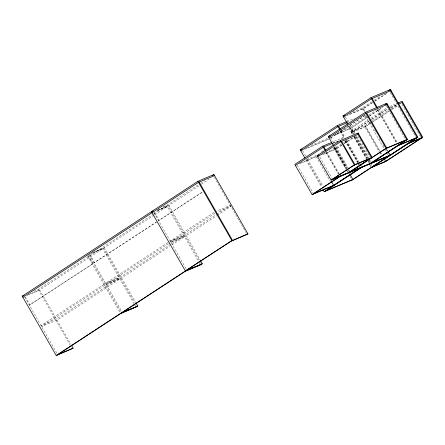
<?xml version="1.0" encoding="UTF-8"?>
<svg xmlns="http://www.w3.org/2000/svg" width="445" height="445" viewBox="0 0 445 445"><rect width="100%" height="100%" fill="white"/><g stroke="black" fill="none" stroke-linecap="round" stroke-linejoin="round"><path stroke-width="0.33" stroke-dasharray="2.23 1.67" d="M33.976 291.252L38.298 289.439L152.93 214.468M153.508 214.09L200 183.679M200.584 183.301L204.65 180.642M154.109 215.135L38.899 290.485L26.555 295.669M154.693 214.757L198.859 185.871M201.185 184.352L209.317 179.029M156.846 221.76L93.928 262.906L156.329 222.244M202.208 192.09L158.515 220.664L202.848 191.817M92.894 263.729L29.337 305.148L92.894 263.729L88.555 256.153M352.473 111.973L362.592 107.723L371.887 101.649M374.212 100.131L380.019 96.331M372.426 102.584L362.553 109.042L364.266 112.034M374.751 101.065L387.528 92.71M372.487 102.695L363.192 108.775L347.378 115.411M374.812 101.176L387.589 92.821M167.949 242.536L105.61 283.304L121.012 276.84L183.93 235.694L168.527 242.158M213.889 212.488L170.201 241.062L185.604 234.598L216.07 214.674M168.549 243.587L106.21 284.355L121.613 277.891L169.523 246.558M215.069 213.161L170.802 242.113L186.205 235.65L216.671 215.719M330.463 138.045L365.312 115.255M330.518 138.156L366.535 114.604M216.648 214.295L230.443 205.273L215.658 211.481M366.502 116.596L349.659 127.615L339.591 131.837M368.827 115.077L378.122 108.997M171.831 245.05L184.53 236.74L169.128 243.209M217.249 215.347L231.044 206.324L217.488 212.009M367.042 117.536L349.62 128.933L352.724 134.357M369.367 116.017L382.728 107.278M368.849 116.507L350.26 128.661L335.157 135.002M369.428 116.128L382.789 107.39M352.318 134.396L350.682 131.536L368.11 120.144M371.013 118.242L387.856 107.228M321.429 152.001L323.754 150.477M335.953 142.5L338.272 140.982M341.182 139.085L344.085 137.182L332.76 141.938M369.289 120.812L351.283 132.588L365.545 126.603L370.195 123.565M371.614 119.293L388.457 108.274M369.35 120.923L351.928 132.321L352.963 134.129M371.675 119.405L387.94 108.769M350.682 131.536L364.945 125.551L370.173 122.136M372.498 120.612L388.763 109.976M391.083 108.458L396.89 104.658M370.713 123.07L364.906 126.87L379.062 151.595M371.297 122.692L389.303 110.916M391.622 109.398L397.435 105.599M372.515 122.041L389.364 111.028M391.683 109.509L397.491 105.71M341.332 144.069L334.94 148.252L327.937 151.189M343.657 142.55L348.301 139.513M341.871 145.009L334.901 149.57L345.86 168.7M344.196 143.49L354.648 136.654M341.932 145.12L335.541 149.297L322.169 154.91M344.258 143.602L354.709 136.765M349.486 114.332L363.387 108.497L365.1 111.484M346.916 121.535L354.52 118.342M389.72 106.444L396.54 103.585M390.321 107.495L397.14 104.631M390.738 107.518L396.918 104.92M163.154 206.769L167.476 204.956L199.048 260.086M334.746 134.98L351.099 128.115L354.203 133.544M311.011 145.315L328.126 138.134M157.819 210.112L168.911 205.457L200.228 260.136M157.586 210.407L168.077 206.002M157.38 210.685L167.242 206.552L198.559 261.232M306.744 148.207L328.922 138.901M304.636 149.292L328.727 139.179M352.763 131.77L365.74 126.324L379.902 151.044M333.361 142.984L338.395 140.87M333.155 143.268L338.189 141.154M306.766 159.377L316.2 155.416M300.659 163.048L316.367 156.451M299.185 163.86L316.801 156.468M324.283 153.825L336.381 148.752L347.334 167.882M93.233 252.354L104.325 247.698L135.642 302.377M92.393 252.899L103.485 248.243L134.457 302.327M90.941 253.706L102.65 248.794L133.967 303.473M28.641 294.596L39.733 289.94L70.705 344.018M401.935 104.314L420.581 136.871M390.282 92.554L415.619 136.793M386.299 105.771L404.95 138.328M378.267 109.264L397.101 142.144M377.627 109.531L396.456 142.411M377.432 109.809L396.261 142.689M386.672 149.147L387.701 150.944M362.592 107.723L364.906 111.762M386.466 149.403L387.506 151.222M366.235 115.472L368.371 119.204M370.084 122.197L372.827 126.981M374.484 129.873L376.592 133.556M378.951 137.672L381.042 141.326M383.073 144.875L384.808 147.901M385.136 148.474L386.861 151.489M387.195 152.073L388.229 153.881M365.056 115.422L383.957 148.419M384.296 149.019L386.015 152.023M386.36 152.618L387.734 155.021M380.247 151.65L381.971 154.665M364.945 125.551L379.707 151.322M380.052 151.929L381.432 154.337M379.407 152.196L381.137 155.21M357.98 136.114L369.967 157.041M345.403 116.785L348.485 122.169M350.198 125.156L354.993 133.528M356.701 136.515L368.688 157.441M370.396 160.428L371.086 161.624M355.933 136.559L368.365 158.264M368.71 158.865L370.435 161.88M349.364 125.701L353.797 133.578M355.522 136.465L367.848 157.986M369.216 160.378L370.374 162.525M370.718 163.126L372.103 165.54M348.719 125.974L353.514 134.34M354.882 136.732L367.526 158.809M368.911 161.224L369.606 162.442M354.342 136.537L366.775 158.248M368.505 161.262L369.194 162.47M370.574 164.878L371.264 166.085M354.454 137.371L366.541 158.476M368.265 161.49L368.955 162.698M354.048 137.41L366.48 159.121M369.934 165.151L371.314 167.559M341.054 130.507L344.836 137.105M346.555 140.108L358.926 161.707M359.265 162.308L360.3 164.105M360.645 164.706L361.674 166.508M340.759 131.375L344.536 137.978M345.91 140.375L358.308 162.024M340.219 131.053L343.996 137.655M345.715 140.653L358.086 162.253M358.431 162.853L359.46 164.656M345.403 140.881L358.347 163.482M358.692 164.077L359.71 165.863M344.869 140.564L357.474 162.57M357.813 163.165L358.837 164.95M330.691 137.427L334.145 143.457M335.869 146.472L349.681 170.591M348.702 170.274L349.392 171.47M335.035 147.022L347.122 168.127M347.467 168.727L348.847 171.141M334.367 147.039L346.733 168.638M334.39 147.289L346.499 168.427M334.173 147.317L346.199 168.316M347.573 170.719L348.257 171.915M348.602 172.515L349.631 174.318M346.199 169.295L347.567 171.687M333.528 147.584L345.899 169.183M346.243 169.784L347.272 171.586M350.02 176.387L351.055 178.184M326.658 151.701L339.262 173.706M326.357 152.563L338.617 173.978M325.823 152.246L338.423 174.256M319.877 157.163L332.204 178.684M316.161 156.735L330.468 181.716M302.656 150.671L305.748 156.073M307.467 159.071L322.931 186.071M323.276 186.672L324.305 188.474M306.633 159.616L322.097 186.616M305.988 159.888L321.451 186.889M297.227 165.223L313.241 193.18M214.395 177.36L246.402 233.247M200.428 262.489L201.457 264.291M198.898 261.832L199.933 263.635M154.482 212.232L159.16 220.392M153.842 212.504L186.205 269.008M134.312 304.074L135.341 305.876M89.896 254.479L94.568 262.639M88.917 254.162L121.613 311.25M88.427 255.313L120.779 311.795M87.582 255.842L119.939 312.34M38.298 289.439L70.215 345.17M25.304 296.72L29.976 304.881M24.664 296.987L57.021 353.491M103.935 284.399L41.018 325.551L56.426 319.082L119.338 277.936L103.935 284.399M104.536 285.451L41.619 326.597L57.027 320.133L119.944 278.987L104.536 285.451"/><path stroke-width="0.67" d="M71.395 345.225L73.114 348.229L56.231 355.511L22.25 296.17L197.897 181.299L213.945 174.562L247.926 233.903L231.684 240.912L247.926 233.903M22.851 297.221L198.503 182.344L231.851 240.573L232.496 240.306L185.381 270.966L231.851 240.573M212.198 175.703L213.945 174.562M347.695 124.177L342.984 115.956L370.863 97.722L390.476 89.49L417.783 137.171L352.724 179.719L324.199 191.689L323.17 189.887M343.584 117.007L371.464 98.773L391.077 90.541M388.73 90.63L390.476 89.49M304.959 158.086L300.23 149.837L337.405 125.523L346.282 121.802M300.837 150.888L338.005 126.575L347.517 122.581M333.355 145.482L328.265 136.593L365.44 112.279L386.833 103.301L407.464 139.324L370.29 163.638M328.866 137.644L366.04 113.33L387.434 104.353M385.092 104.442L386.833 103.301M331.497 142.467L322.692 146.16L294.807 164.394L312.101 194.587L333.494 185.609M295.408 165.445L323.293 147.212L332.738 143.245M317.113 155.733L340.347 140.537L358.175 133.055L372.131 157.419L354.303 164.9L331.069 180.097L317.113 155.733L319.026 154.932M317.713 156.779L340.948 141.588L358.776 134.106M357.012 133.817L358.175 133.055M56.231 355.511L185.415 271.027L201.457 264.291M56.877 355.238L186.889 270.21L202.291 263.746L200.573 260.737M135.981 302.978L137.705 305.988L136.031 307.078L120.628 313.547M202.291 263.746L200.623 264.836L185.22 271.3M331.709 179.83L354.943 164.633L341.588 141.315M312.101 194.587L339.98 176.354M312.74 194.32L340.625 176.087M348.251 172.883L371.486 157.691L358.136 134.373M348.897 172.615L386.071 148.302L407.464 139.324M349.536 172.343L386.711 148.035L366.68 113.058M332.854 185.882L360.734 167.648M324.199 191.689L361.373 167.376M324.844 191.417L362.019 167.109M369.645 163.905L406.819 139.591L386.794 104.62M370.93 163.365L398.809 145.131M352.084 179.986L417.137 137.438L390.432 90.808M371.953 167.292L409.127 142.979M384.936 161.846L422.11 137.533L402.08 102.561M397.78 103.062L402.119 101.243L422.75 137.26L385.576 161.574L371.314 167.559M342.984 115.956L344.881 115.16M214.546 175.614L198.498 182.344L197.897 181.299M398.37 104.113L402.719 102.289M328.265 136.593L330.151 135.803M153.28 210.913L151.428 211.687L185.415 271.027M300.23 149.837L302.133 149.042M22.25 296.17L24.102 295.397M385.876 148.58L405.985 140.142M398.169 145.404L417.783 137.171M397.975 145.676L416.303 137.989M354.109 165.178L370.652 158.236M408.488 143.251L422.75 137.26M408.293 143.524L421.27 138.078M332.543 179.279L349.731 172.065M350.376 171.798L371.124 163.087M371.77 162.82L390.093 155.127L388.385 152.14M331.069 180.097L389.898 155.405M339.785 176.632L360.539 167.926M361.179 167.654L388.424 156.223M372.793 166.742L385.771 161.296L384.391 158.887M313.58 193.775L333.689 185.331L331.647 181.766M325.679 190.872L352.918 179.441L350.171 174.64M122.303 312.451L137.705 305.988M121.463 312.996L136.865 306.533M57.711 354.693L73.114 348.229M372.109 98.501L377.243 107.468M370.863 97.722L376.598 107.74M365.44 112.279L386.071 148.302M338.651 126.308L340.369 129.306M337.405 125.523L339.724 129.573M340.347 140.537L354.303 164.9M323.932 146.945L325.974 150.51M322.692 146.16L325.334 150.783M199.143 182.072L232.524 240.367"/></g></svg>
